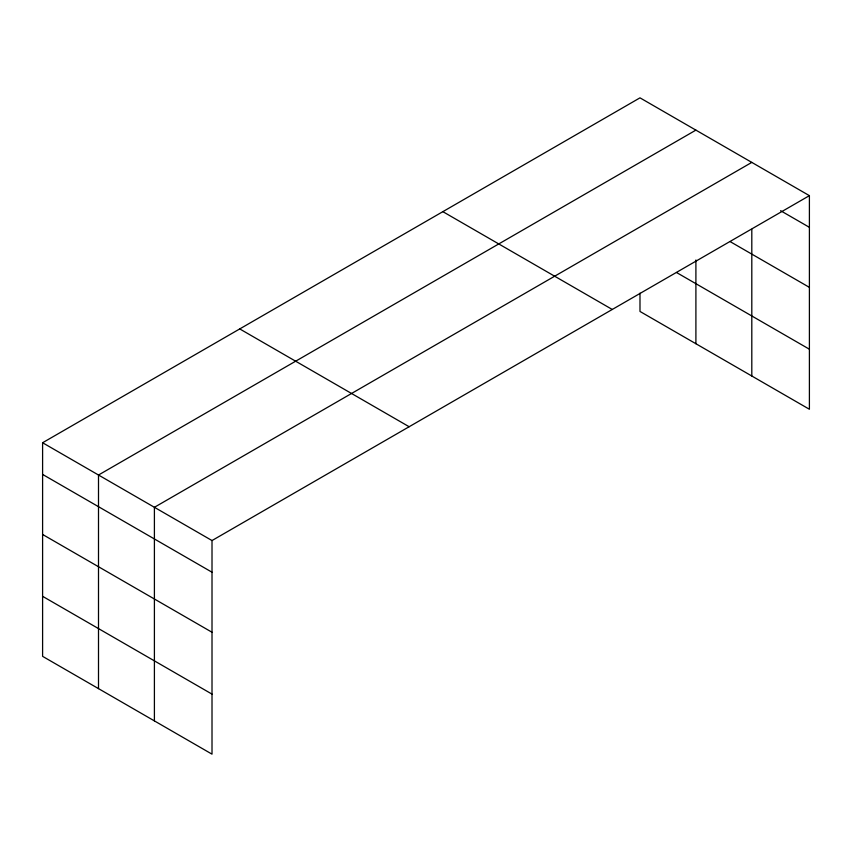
<?xml version="1.0" encoding="UTF-8"?>
<svg xmlns="http://www.w3.org/2000/svg" width="852" height="852" viewBox="0 0 852 852"><rect width="100%" height="100%" fill="white"/><g stroke="black" fill="none" stroke-linecap="round" stroke-linejoin="round"><path stroke-width="1.28" d="M809.4 195.651L639.99 97.842L42.6 442.742L42.6 656.349L212.01 754.158L212.01 540.551L809.4 195.651L809.4 409.258L639.99 311.449L639.99 293.173M695.903 130.122L98.502 475.022L98.502 688.629M751.805 162.391L154.404 507.302L154.404 720.898M780.602 210.7L809.4 227.324M730.121 241.595L809.4 287.358M676.499 272.491L809.4 349.213M442.859 211.658L612.258 309.468M239.742 328.925L409.141 426.735M42.6 442.742L212.01 540.551M42.6 474.415L212.01 572.224M42.6 534.46L212.01 632.259M42.6 596.315L212.01 694.124M751.805 229.305L751.805 375.998M695.903 259.998L695.903 343.729"/></g></svg>
